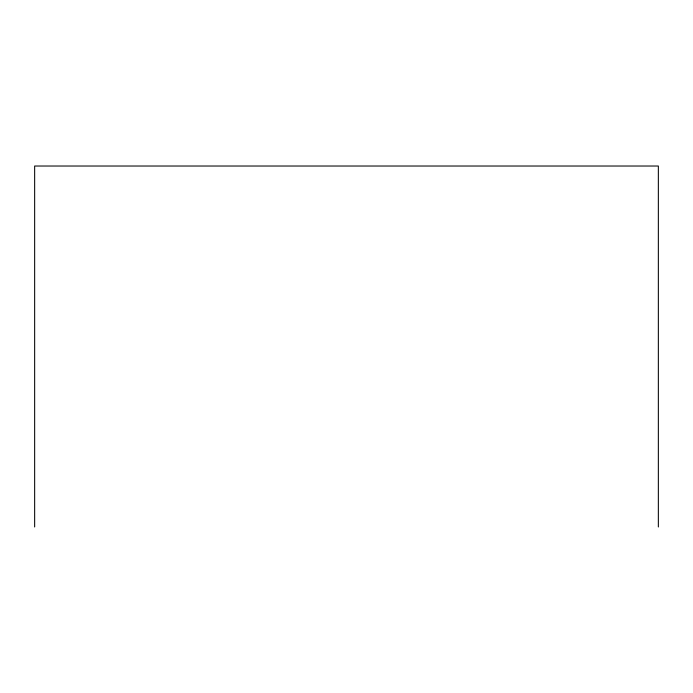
<?xml version="1.0" encoding="UTF-8"?>
<svg xmlns="http://www.w3.org/2000/svg" width="693" height="693" viewBox="0 0 693 693"><rect width="100%" height="100%" fill="white"/><g stroke="black" fill="none" stroke-linecap="round" stroke-linejoin="round"><path stroke-width="1.04" d="M658.35 526.975L658.35 166.025L34.65 166.025L34.65 526.975"/></g></svg>
